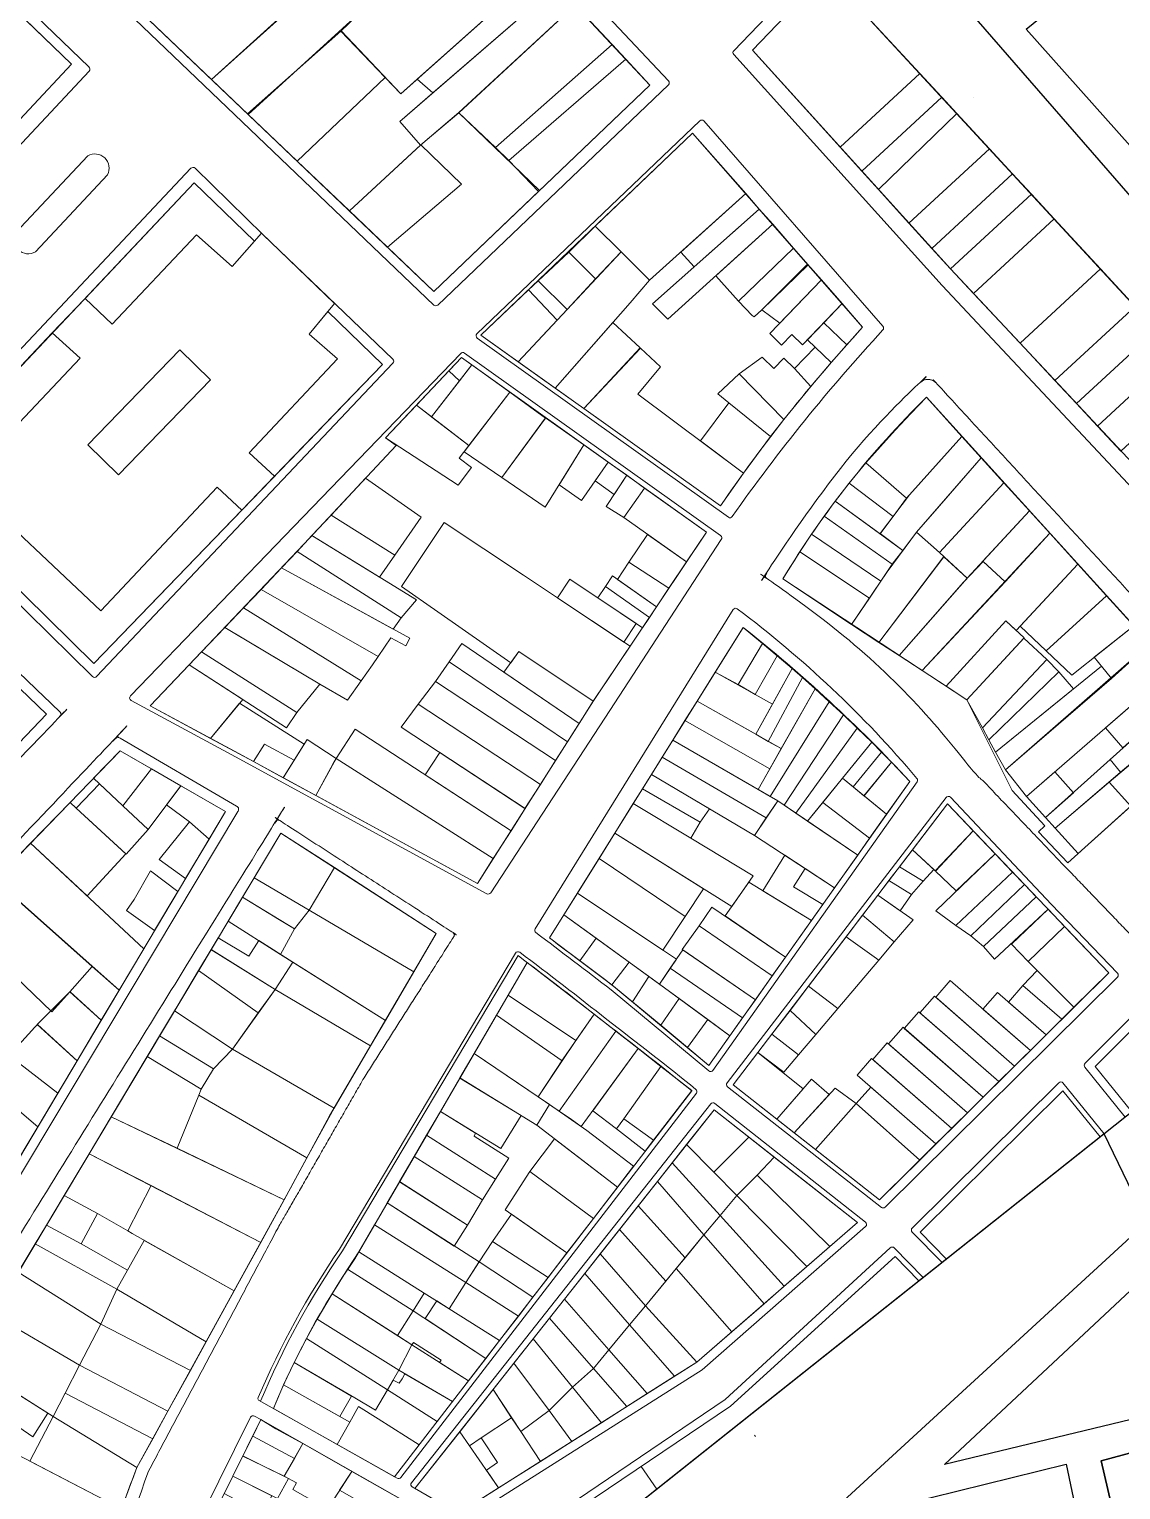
# Model space of a CAD drawing. Header units: millimetres. Extents: x 5737 to 6490, y 1723 to 2476.
# Drawn here: x 6142.2 to 6333.2, y 1865.7 to 2121.2 of the extents above; entities that cross this region are included whole.
import ezdxf

# ---------------------------------------------------------------- set-up
doc = ezdxf.new("R2010")
doc.units = ezdxf.units.MM
for name, color, linetype, lineweight in [('EDIFICAÇÕES', 250, 'Continuous', 15), ('POLIGONAL', 250, 'Continuous', 25), ('QUADRAS', 251, 'Continuous', 0)]:
    doc.layers.add(name, color=color, linetype=linetype, lineweight=lineweight)

msp = doc.modelspace()

# ---------------------------------------------------------------- linework, layer by layer
msp.add_lwpolyline([(6316.62, 2121.2), (6378.63, 2171.45, -0.438724), (6386.08, 2170.35), (6391.55, 2125.19), (6397.11, 2073.16), (6401.17, 2035.04, -0.820833), (6395.13, 2033.16), (6316.62, 2121.2)], format="xyb")
for points in [[(6294.63, 2138.35), (6284.48, 2128.15), (6339.46, 2068.62), (6339.46, 2068.62), (6343.1, 2064.68), (6391.38, 2012.4), (6397.92, 2019.64)], [(6337.78, 1912.5), (6330.3, 1927.96), (6199.76, 1824.29), (6216.48, 1801.12)]]:
    msp.add_lwpolyline(points, close=True)
for points in [[(6352.92, 1882.28), (6302.36, 1870.09), (6340.35, 1905.59), (6352.92, 1882.28)], [(6345.38, 1803.57), (6329.8, 1870.72), (6356.57, 1877.99), (6370.24, 1845.55), (6373.63, 1828.07)], [(6259.59, 1828.22), (6295.31, 1863.19), (6323.62, 1870.16), (6338.7, 1798.45), (6282.82, 1790.51), (6259.59, 1828.22)]]:
    msp.add_lwpolyline(points)
msp.add_lwpolyline([(6370.24, 1845.55), (6356.57, 1877.99), (6329.8, 1870.72), (6345.38, 1803.57, 0.024869), (6373.63, 1828.07)], format="xyb", close=True)
at = {"layer": 'EDIFICAÇÕES'}
msp.add_line((6290.99, 1916.41), (6331.09, 1956.1), dxfattribs=at)
for points in [[(6231.76, 2131.79), (6220.59, 2143.73), (6196.78, 2120.9), (6207.21, 2109.87), (6231.76, 2131.79)], [(6160.63, 2125.24), (6174.12, 2112.39), (6191.88, 2128.57), (6186.17, 2134.85), (6179.69, 2129.18), (6177.41, 2131.78), (6180.58, 2134.56), (6175.15, 2139.99), (6173.8, 2138.7), (6160.63, 2125.24)], [(6234.53, 2128.82), (6231.76, 2131.79), (6210.09, 2112.44), (6212.85, 2110.08), (6234.53, 2128.82)], [(6174.12, 2112.39), (6180.54, 2106.28), (6200.38, 2124.35), (6197.06, 2127.88), (6197.06, 2127.88), (6194.5, 2130.73), (6174.12, 2112.39)], [(6237.76, 2125.37), (6234.53, 2128.82), (6207.04, 2105.06), (6210.67, 2100.91), (6217.4, 2106.59), (6237.76, 2125.37)], [(6140.17, 2124.14), (6149.59, 2115.05), (6119.93, 2083.35), (6111.19, 2091.73), (6140.03, 2123.99)], [(6180.4, 2106.41), (6189.09, 2098.13), (6204.51, 2112.74), (6196.73, 2120.85), (6180.4, 2106.41)], [(6246.6, 2115.92), (6244.19, 2118.5), (6223.79, 2100.48), (6226.11, 2098.23), (6246.6, 2115.92)], [(6246.6, 2115.92), (6250.81, 2111.42), (6231.31, 2092.8), (6226.11, 2098.23), (6246.6, 2115.92)], [(6189.09, 2098.13), (6198.24, 2089.41), (6210.67, 2100.91), (6207.04, 2105.06), (6212.85, 2110.08), (6210.09, 2112.45), (6207.21, 2109.87), (6204.52, 2112.72), (6189.09, 2098.13)], [(6307.4, 2109.23), (6307.4, 2109.23)], [(6204.91, 2083.05), (6213.03, 2075.33), (6231.47, 2092.95), (6217.4, 2106.58), (6217.4, 2106.58), (6210.72, 2100.95), (6217.83, 2094.06), (6204.91, 2083.05)], [(6245.77, 2082.26), (6241.24, 2086.76), (6258.27, 2103.03), (6267.58, 2092.42), (6250.77, 2077.3), (6245.77, 2082.26)], [(6198.24, 2089.41), (6204.91, 2083.05), (6217.83, 2094.06), (6210.72, 2100.95), (6198.24, 2089.41)], [(6267.58, 2092.42), (6269.95, 2089.72), (6258.58, 2079.62), (6256.21, 2082.2), (6267.58, 2092.42)], [(6303.4, 2079.24), (6307.44, 2074.93), (6321.57, 2087.99), (6317.57, 2092.33), (6303.4, 2079.24)], [(6251.28, 2073.15), (6253.94, 2070.44), (6272.35, 2087.06), (6269.95, 2089.72), (6251.28, 2073.15)], [(6307.44, 2074.93), (6315.57, 2066.25), (6329.64, 2079.25), (6321.57, 2087.99), (6307.44, 2074.93)], [(6177.75, 2079.7), (6182.84, 2085.49), (6195.64, 2073.23), (6191.21, 2067.85), (6196.15, 2063.5), (6180.71, 2047.07), (6185.11, 2042.97), (6179.39, 2037.05), (6175.09, 2041.09), (6154.76, 2019.46), (6130.73, 2042.05), (6151.11, 2063.62), (6146.25, 2068.05), (6151.98, 2074.1), (6156.75, 2069.59), (6171.5, 2085.2), (6177.75, 2079.7)], [(6236.61, 2082.17), (6241.24, 2086.76), (6245.77, 2082.26), (6241.32, 2077.51), (6236.61, 2082.17)], [(6266.3, 2073.64), (6262.34, 2078.03), (6272.35, 2087.06), (6275.95, 2082.87), (6266.3, 2073.64)], [(6268.71, 2071.11), (6266.3, 2073.64), (6275.95, 2082.87), (6278.48, 2079.99), (6270.4, 2072.12), (6269.06, 2070.88), (6268.71, 2071.11)], [(6234.26, 2058.39), (6227.77, 2063.02), (6245.77, 2082.26), (6250.77, 2077.3), (6247.38, 2073.33), (6234.26, 2058.39)], [(6231.24, 2077.17), (6236.61, 2082.17), (6241.32, 2077.51), (6236.31, 2072.16), (6231.24, 2077.17)], [(6273.55, 2069.76), (6270.4, 2072.12), (6278.38, 2080.1), (6280.81, 2077.32), (6273.55, 2069.76)], [(6277.5, 2065.96), (6275.62, 2067.77), (6273.86, 2065.94), (6271.79, 2067.93), (6280.81, 2077.32), (6284.45, 2073.18), (6277.5, 2065.96)], [(6315.57, 2066.25), (6321.69, 2059.72), (6335.72, 2072.67), (6329.64, 2079.25), (6315.57, 2066.25)], [(6234.56, 2070.28), (6229.58, 2075.62), (6221.25, 2067.67), (6227.77, 2063.02), (6234.56, 2070.28)], [(6234.56, 2070.28), (6229.58, 2075.62), (6231.24, 2077.17), (6236.31, 2072.16), (6234.56, 2070.28)], [(6284.45, 2073.18), (6288.04, 2069.04), (6285.27, 2065.99), (6281.24, 2069.85), (6284.45, 2073.18)], [(6321.69, 2059.72), (6325.46, 2055.69), (6339.46, 2068.62), (6335.72, 2072.67), (6321.69, 2059.72)], [(6335.72, 2072.67), (6321.69, 2059.72)], [(6239.23, 2054.85), (6249.11, 2065.44), (6244.34, 2069.87), (6234.26, 2058.39), (6239.23, 2054.85)], [(6278.37, 2066.86), (6281.24, 2069.85), (6285.27, 2065.99), (6282.52, 2062.87), (6278.37, 2066.86)], [(6325.46, 2055.69), (6329.13, 2051.77), (6343.1, 2064.68), (6339.46, 2068.62), (6325.46, 2055.69)], [(6239.23, 2054.85), (6263.14, 2037.79), (6267.18, 2043.53), (6248.72, 2057.37), (6252.66, 2062.12), (6249.15, 2065.4), (6239.23, 2054.85)], [(6278.95, 2058.67), (6282.52, 2062.87), (6279.73, 2065.56), (6276.14, 2061.83), (6278.95, 2058.67)], [(6329.13, 2051.77), (6333.24, 2047.39), (6347.18, 2060.26), (6343.1, 2064.68), (6329.13, 2051.77)], [(6212.65, 2053.34), (6219.15, 2048.36), (6226.33, 2057.7), (6219.64, 2062.47), (6212.62, 2053.37)], [(6217.85, 2063.75), (6219.64, 2062.47), (6217.48, 2059.67), (6215.64, 2061.42), (6217.85, 2063.75)], [(6209.95, 2055.42), (6212.62, 2053.37), (6217.48, 2059.67), (6215.64, 2061.42), (6209.95, 2055.42)], [(6271.93, 2049.91), (6264.64, 2055.8), (6262.69, 2057.39), (6266.43, 2060.9), (6274.26, 2052.89), (6271.93, 2049.91)], [(6226.33, 2057.7), (6218.3, 2047.25), (6224.89, 2042.77), (6232.57, 2053.13), (6226.33, 2057.7)], [(6305.38, 2049.96), (6299.22, 2056.83), (6296.44, 2053.98), (6293.74, 2051.07), (6288.61, 2045.36), (6295.73, 2039.14), (6305.38, 2049.96)], [(6217.28, 2041.44), (6219.62, 2044.49), (6217.45, 2046.15), (6219.14, 2048.34), (6209.95, 2055.42), (6204.54, 2049.72), (6217.28, 2041.44)], [(6259.65, 2049.18), (6267.18, 2043.53), (6271.93, 2049.91), (6264.64, 2055.8), (6259.65, 2049.18)], [(6224.89, 2042.77), (6232.5, 2037.6), (6239.27, 2048.48), (6232.56, 2053.19), (6224.89, 2042.77), (6224.89, 2042.77)], [(6308.79, 2046.21), (6305.38, 2049.96), (6296.25, 2039.72), (6291.11, 2032.94), (6295.07, 2030), (6297.44, 2033.18), (6300.7, 2036.93), (6308.79, 2046.21)], [(6234.92, 2041.49), (6238.84, 2038.75), (6243.53, 2045.44), (6239.27, 2048.48), (6234.92, 2041.49)], [(6241.23, 2042.16), (6244.57, 2039.81), (6246.75, 2043.15), (6243.53, 2045.44), (6241.23, 2042.16)], [(6288.61, 2045.36), (6285.7, 2041.79), (6293.38, 2035.93), (6295.73, 2039.14), (6288.61, 2045.36)], [(6312.77, 2041.83), (6308.79, 2046.21), (6297.44, 2033.18), (6301.47, 2029.67), (6312.77, 2041.83)], [(6210.79, 2035.82), (6201.07, 2042.65), (6195.02, 2036.18), (6206.17, 2029.19), (6210.79, 2035.82)], [(6246.75, 2043.15), (6243.19, 2037.71), (6246.24, 2035.74), (6249.88, 2040.92), (6246.75, 2043.15)], [(6285.7, 2041.79), (6283.24, 2038.61), (6291.1, 2032.92), (6293.38, 2035.93), (6285.7, 2041.79)], [(6317.23, 2036.92), (6312.77, 2041.83), (6301.47, 2029.67), (6306.33, 2025.16), (6317.23, 2036.92)], [(6246.24, 2035.74), (6257.23, 2028.03), (6260.69, 2033.21), (6249.88, 2040.92), (6246.24, 2035.74)], [(6281.33, 2036.01), (6283.24, 2038.61), (6295.07, 2030), (6293.19, 2027.6), (6281.33, 2036.01)], [(6320.77, 2033.02), (6317.23, 2036.92), (6309.07, 2028.12), (6312.95, 2024.52), (6320.77, 2033.02)], [(6203.49, 2025.32), (6191.69, 2032.61), (6195.02, 2036.18), (6206.17, 2029.19), (6203.49, 2025.32)], [(6226.46, 2010.35), (6213.68, 2019.26), (6213.68, 2019.26), (6207.37, 2023.68), (6214.83, 2034.88), (6228.67, 2025.67), (6240.57, 2017.75), (6240.57, 2017.75), (6247.34, 2013.24), (6240.91, 2003.62), (6227.89, 2012.33), (6226.46, 2010.35)], [(6279.11, 2032.85), (6281.33, 2036.01), (6293.19, 2027.6), (6291.2, 2024.64), (6279.11, 2032.85)], [(6189.07, 2029.83), (6207.29, 2018.23), (6209.96, 2021.38), (6191.69, 2032.61), (6189.07, 2029.83)], [(6247.13, 2027.93), (6254.12, 2023.38), (6257.23, 2028.03), (6250.39, 2032.82), (6247.13, 2027.93)], [(6277.05, 2029.76), (6279.11, 2032.85), (6291.2, 2024.64), (6289.21, 2021.68), (6277.05, 2029.76)], [(6297.44, 2033.18), (6292.31, 2026.28), (6286.08, 2017.04), (6290.86, 2013.92), (6302.27, 2028.93), (6301.49, 2029.65), (6301.49, 2029.65), (6297.44, 2033.18)], [(6298.45, 2008.98), (6302.65, 2006.25), (6313.09, 2017.71), (6314.9, 2015.99), (6325.69, 2027.61), (6320.77, 2033.02), (6298.45, 2008.98)], [(6186.37, 2026.99), (6205.89, 2016.24), (6207.29, 2018.23), (6189.07, 2029.83), (6186.37, 2026.99)], [(6277.05, 2029.76), (6274.08, 2025.01), (6286.08, 2017.04), (6289.21, 2021.68), (6277.05, 2029.76)], [(6290.86, 2013.92), (6294.41, 2011.61), (6306.33, 2025.16), (6302.26, 2028.91), (6290.86, 2013.92)], [(6186.37, 2026.99), (6208.81, 2014.67), (6208.09, 2013.32), (6205.49, 2014.72), (6203.28, 2011.48), (6182.77, 2023.2), (6186.37, 2026.99)], [(6245.17, 2024.91), (6251.95, 2020.14), (6254.12, 2023.38), (6247.12, 2027.94), (6245.17, 2024.91)], [(6298.45, 2008.98), (6294.41, 2011.61), (6305.69, 2024.43), (6309.12, 2028.08), (6312.95, 2024.52), (6298.45, 2008.98)], [(6330.7, 2022.08), (6325.69, 2027.61), (6315.6, 2016.75), (6320.12, 2012.47), (6330.7, 2022.08)], [(6234.62, 2021.71), (6246.25, 2013.96), (6248.42, 2017.2), (6236.83, 2025), (6234.62, 2021.71)], [(6241.72, 2021.71), (6249.5, 2016.47), (6250.73, 2018.3), (6243.05, 2023.7), (6241.72, 2021.71)], [(6243.05, 2023.7), (6250.73, 2018.3), (6251.95, 2020.14), (6244.28, 2025.54), (6243.05, 2023.7)], [(6182.77, 2023.2), (6203.28, 2011.48), (6202.27, 2010.02), (6200.27, 2007.18), (6179.71, 2019.98), (6182.77, 2023.2)], [(6335.47, 2016.84), (6330.7, 2022.08), (6320.12, 2012.47), (6324.61, 2008.17), (6335.47, 2016.84)], [(6177.9, 2015.65), (6193.05, 2006.59), (6197.89, 2003.81), (6200.27, 2007.18), (6179.71, 2019.98), (6176.42, 2016.52), (6177.9, 2015.65)], [(6172.35, 2012.24), (6189.03, 2001.68), (6193.05, 2006.59), (6176.42, 2016.52), (6172.35, 2012.24)], [(6262.25, 2008.73), (6266.23, 2006.53), (6270.52, 2013.72), (6267.13, 2016.55), (6262.25, 2008.73)], [(6306.25, 2003.9), (6302.65, 2006.25), (6313.09, 2017.71), (6316.28, 2014.69), (6306.25, 2003.9)], [(6328.57, 2011.33), (6331.58, 2007.59), (6338.32, 2013.7), (6335.47, 2016.84), (6328.57, 2011.33)], [(6215.68, 2010.51), (6217.9, 2013.7), (6238.45, 1999.75), (6236.38, 1996.5), (6215.68, 2010.51)], [(6266.23, 2006.53), (6269.24, 2004.83), (6273.11, 2011.54), (6270.52, 2013.72), (6266.23, 2006.53)], [(6308.98, 1998.95), (6306.25, 2003.9), (6316.24, 2014.65), (6320.29, 2010.9), (6308.98, 1998.95)], [(6316.72, 1986.97), (6313.02, 1991.61), (6338.32, 2013.7), (6342.35, 2009.26), (6316.72, 1986.97)], [(6170.21, 2009.98), (6187.21, 1998.98), (6189.03, 2001.68), (6172.35, 2012.24), (6170.21, 2009.98)], [(6225.28, 2008.69), (6227.89, 2012.33), (6240.91, 2003.62), (6238.45, 1999.75), (6225.28, 2008.69)], [(6269.24, 2004.83), (6272.26, 2003.14), (6275.69, 2009.37), (6273.11, 2011.54), (6269.24, 2004.83)], [(6322.35, 2008.79), (6320.29, 2010.9), (6308.98, 1998.95), (6310.13, 1996.85), (6322.35, 2008.79)], [(6173.95, 1997.12), (6179.57, 2003.92), (6170.21, 2009.98), (6163.4, 2002.83), (6173.95, 1997.12)], [(6213.28, 2007.07), (6215.68, 2010.51), (6236.38, 1996.5), (6234.32, 1993.25), (6213.28, 2007.07)], [(6262.25, 2008.73), (6272.26, 2003.14), (6269.33, 1997.84), (6259.07, 2003.63), (6262.25, 2008.73)], [(6275.69, 2009.37), (6277.5, 2007.79), (6271.52, 1996.61), (6269.33, 1997.84), (6275.69, 2009.37)], [(6310.13, 1996.85), (6311.31, 1994.72), (6324.94, 2005.78), (6322.35, 2008.79), (6310.13, 1996.85)], [(6311.31, 1994.72), (6313.02, 1991.61), (6331.58, 2007.59), (6329.84, 2009.75), (6311.31, 1994.72)], [(6345.34, 2005.98), (6342.35, 2009.26), (6330.52, 1998.97), (6333.54, 1995.49), (6345.34, 2005.98), (6345.34, 2005.98)], [(6210.29, 2003.09), (6213.28, 2007.07), (6234.32, 1993.25), (6231.65, 1989.06), (6210.29, 2003.09)], [(6279.74, 2005.8), (6269.78, 1988.19), (6271.86, 1986.99), (6282.2, 2003.53), (6279.74, 2005.8)], [(6277.5, 2007.79), (6279.74, 2005.8), (6273.81, 1995.33), (6271.53, 1996.61), (6277.5, 2007.79)], [(6331.37, 1993.42), (6333.17, 1991.22), (6347.71, 2003.36), (6345.34, 2005.98), (6331.37, 1993.42)], [(6173.95, 1997.12), (6181.44, 1993.07), (6183.39, 1996.1), (6188.59, 1993.31), (6190.32, 1996.09), (6179.03, 2003.26), (6173.95, 1997.12)], [(6259.07, 2003.63), (6256.95, 2000.23), (6271.81, 1991.78), (6273.81, 1995.33), (6259.07, 2003.63)], [(6282.2, 2003.53), (6284.67, 2001.26), (6274.3, 1985.47), (6273.2, 1986.21), (6271.86, 1986.99), (6282.2, 2003.53)], [(6331.15, 1989.48), (6334.94, 1985.27), (6350.96, 1999.69), (6347.81, 2003.45), (6331.15, 1989.48)], [(6207.3, 1999.11), (6210.29, 2003.09), (6231.65, 1989.06), (6228.95, 1984.89), (6207.3, 1999.11)], [(6284.67, 2001.26), (6287.06, 1998.94), (6276.35, 1984.07), (6274.3, 1985.47), (6284.67, 2001.26)], [(6223.41, 1976.1), (6226.51, 1980.97), (6199.22, 1998.76), (6195.89, 1993.61), (6223.41, 1976.1)], [(6256.95, 2000.23), (6254.83, 1996.83), (6269.78, 1988.19), (6271.81, 1991.78), (6256.95, 2000.23)], [(6287.06, 1998.94), (6289.64, 1996.44), (6278.4, 1982.67), (6276.35, 1984.07), (6287.06, 1998.94)], [(6181.44, 1993.07), (6183.39, 1996.1), (6188.59, 1993.31), (6186.67, 1990.22), (6181.44, 1993.07)], [(6254.83, 1996.83), (6252.95, 1993.82), (6271.18, 1983.21), (6273.2, 1986.21), (6254.83, 1996.83)], [(6289.64, 1996.44), (6291.35, 1994.71), (6286.36, 1988.63), (6284.5, 1990.15), (6289.64, 1996.44)], [(6211.49, 1990.76), (6226.51, 1980.97), (6228.98, 1984.87), (6214.05, 1994.67), (6211.49, 1990.76)], [(6252.95, 1993.82), (6251.08, 1990.82), (6269.13, 1980.16), (6271.18, 1983.21), (6252.95, 1993.82)], [(6291.35, 1994.71), (6293.07, 1992.97), (6288.26, 1987.08), (6286.37, 1988.63), (6291.35, 1994.71)], [(6293.07, 1992.97), (6296.29, 1989.59), (6292.24, 1983.87), (6288.29, 1987.09), (6293.07, 1992.97)], [(6321.73, 1981.4), (6320.06, 1983.26), (6331.37, 1993.42), (6333.17, 1991.22), (6321.73, 1981.4)], [(6251.08, 1990.82), (6249.5, 1988.28), (6259.63, 1982.45), (6261.27, 1984.81), (6251.08, 1990.82)], [(6320.06, 1983.26), (6316.72, 1986.97), (6321.64, 1991.25), (6324.91, 1987.61), (6320.06, 1983.26)], [(6249.5, 1988.28), (6247.91, 1985.73), (6257.96, 1979.68), (6259.63, 1982.45), (6249.5, 1988.28)], [(6284.5, 1990.15), (6292.24, 1983.87), (6289.25, 1979.65), (6281.05, 1985.91), (6284.49, 1990.15)], [(6331.15, 1989.48), (6321.73, 1981.4), (6325.72, 1976.97), (6334.94, 1985.27), (6331.15, 1989.48)], [(6247.91, 1985.73), (6244.66, 1980.52), (6265.14, 1967.73), (6268.91, 1973.06), (6257.96, 1979.68), (6247.91, 1985.73)], [(6287.17, 1976.7), (6283.14, 1971.01), (6269.13, 1980.16), (6273.2, 1986.21), (6287.17, 1976.7)], [(6281.05, 1985.91), (6278.4, 1982.67), (6287.17, 1976.7), (6289.25, 1979.65), (6281.05, 1985.91)], [(6307.38, 1980.98), (6302.89, 1985.69), (6296.77, 1977.65), (6300.74, 1973.94), (6307.38, 1980.98)], [(6244.66, 1980.52), (6241.91, 1976.11), (6256.99, 1965.97), (6260.2, 1970.82), (6244.66, 1980.52)], [(6311.25, 1976.92), (6307.38, 1980.98), (6300.77, 1973.91), (6304.42, 1970.46), (6311.25, 1976.92)], [(6296.77, 1977.65), (6294.47, 1974.64), (6298.61, 1972.15), (6300.49, 1974.17), (6296.77, 1977.65)], [(6241.91, 1976.11), (6238.12, 1970.03), (6253.09, 1960.1), (6256.99, 1965.97), (6241.91, 1976.11)], [(6274.4, 1976.72), (6270.58, 1970.48), (6279.08, 1965.27), (6281.06, 1968.07), (6275.94, 1971.17), (6277.98, 1974.38), (6274.4, 1976.72)], [(6314.28, 1973.74), (6311.25, 1976.92), (6300.84, 1966.98), (6304.37, 1964.41), (6314.28, 1973.74)], [(6277.98, 1974.38), (6275.94, 1971.17), (6281.06, 1968.07), (6283.14, 1971.01), (6277.98, 1974.38)], [(6294.47, 1974.64), (6292.64, 1972.24), (6296.6, 1969.82), (6298.61, 1972.15), (6294.47, 1974.64)], [(6316.35, 1971.57), (6306.96, 1962.56), (6304.37, 1964.41), (6314.28, 1973.74), (6316.35, 1971.57), (6306.96, 1962.56)], [(6238.12, 1970.03), (6255.47, 1958.52), (6252.49, 1954.16), (6235.77, 1966.26), (6238.12, 1970.03)], [(6279.08, 1965.27), (6268.13, 1971.97), (6263.96, 1966.06), (6274.52, 1958.83), (6279.08, 1965.27)], [(6292.64, 1972.24), (6290.7, 1969.7), (6294.62, 1966.97), (6296.6, 1969.82), (6292.64, 1972.24)], [(6318.41, 1969.41), (6309.2, 1960.73), (6306.96, 1962.56), (6316.35, 1971.57), (6318.41, 1969.41), (6309.2, 1960.73)], [(6274.52, 1958.83), (6261.67, 1967.63), (6259.44, 1964.32), (6272.21, 1955.58), (6274.52, 1958.83)], [(6288.04, 1966.21), (6290.7, 1969.7), (6296.87, 1965.39), (6293.58, 1961.51), (6288.04, 1966.21)], [(6320.47, 1967.25), (6311.13, 1958.48), (6309.2, 1960.73), (6318.41, 1969.41), (6320.47, 1967.25), (6311.13, 1958.48)], [(6233.24, 1962.21), (6238.57, 1958.23), (6241.42, 1962.16), (6235.77, 1966.26), (6233.24, 1962.21)], [(6285.15, 1962.42), (6288.04, 1966.21), (6293.58, 1961.51), (6290.87, 1958.32), (6285.15, 1962.42)], [(6323.38, 1964.2), (6320.47, 1967.25), (6314.08, 1961.14), (6317.02, 1958.08), (6323.38, 1964.2)], [(6259.44, 1964.32), (6272.22, 1955.58), (6269.27, 1951.41), (6256.46, 1960.17), (6259.44, 1964.32)], [(6278.56, 1953.78), (6283.68, 1949.85), (6290.87, 1958.32), (6285.15, 1962.42), (6278.56, 1953.78)], [(6238.57, 1958.23), (6244.18, 1954), (6247.2, 1957.98), (6241.42, 1962.16), (6238.57, 1958.23)], [(6256.56, 1960.11), (6254.38, 1956.93), (6267.04, 1948.27), (6269.27, 1951.41), (6256.56, 1960.11)], [(6247.74, 1951.06), (6250.65, 1955.49), (6247.2, 1957.98), (6244.18, 1954), (6247.74, 1951.06)], [(6252.7, 1946.94), (6255.94, 1951.62), (6250.65, 1955.49), (6247.74, 1951.06), (6252.7, 1946.94)], [(6267.04, 1948.27), (6254.38, 1956.93), (6252.49, 1954.16), (6264.81, 1945.12), (6267.04, 1948.27)], [(6314.63, 1939.81), (6300.82, 1951.85), (6303.36, 1954.76), (6317.38, 1942.54), (6314.63, 1939.81)], [(6322.89, 1947.99), (6316.09, 1953.92), (6318.56, 1956.54), (6324.99, 1950.08), (6322.89, 1947.99)], [(6275.33, 1949.54), (6278.56, 1953.78), (6283.68, 1949.85), (6279.84, 1945.33), (6275.33, 1949.54)], [(6317.38, 1942.54), (6309.09, 1949.77), (6311.63, 1952.69), (6320.14, 1945.26), (6317.38, 1942.54)], [(6320.14, 1945.26), (6313.56, 1951), (6316.09, 1953.92), (6322.89, 1947.99), (6320.14, 1945.26)], [(6257.37, 1943.05), (6260.96, 1947.94), (6255.94, 1951.62), (6252.7, 1946.94), (6257.37, 1943.05)], [(6272.16, 1945.38), (6275.33, 1949.54), (6279.84, 1945.33), (6276.84, 1941.79), (6272.16, 1945.38)], [(6311.88, 1937.09), (6298.07, 1949.12), (6300.61, 1952.04), (6314.63, 1939.81), (6311.88, 1937.09)], [(6261.13, 1939.92), (6264.81, 1945.12), (6260.95, 1947.95), (6257.37, 1943.05), (6261.13, 1939.92)], [(6309.12, 1934.36), (6295.32, 1946.4), (6297.86, 1949.31), (6311.88, 1937.09), (6309.12, 1934.36)], [(6269.72, 1942.18), (6272.16, 1945.38), (6276.84, 1941.79), (6274.24, 1938.72), (6269.72, 1942.18)], [(6306.37, 1931.64), (6292.57, 1943.68), (6295.11, 1946.59), (6309.12, 1934.36), (6306.37, 1931.64)], [(6265.39, 1936.5), (6269.72, 1942.18), (6277.61, 1935.8), (6273.03, 1930.5), (6265.39, 1936.5)], [(6303.62, 1928.91), (6289.81, 1940.94), (6292.35, 1943.86), (6306.37, 1931.64), (6303.62, 1928.91)], [(6300.87, 1926.19), (6287.06, 1938.22), (6289.6, 1941.14), (6303.62, 1928.91), (6300.87, 1926.19)], [(6273.03, 1930.5), (6276.07, 1928.12), (6282.2, 1934.81), (6279.09, 1937.5), (6273.03, 1930.5)], [(6276.07, 1928.12), (6279.8, 1925.2), (6286.88, 1933.24), (6283.24, 1935.95), (6276.07, 1928.12)], [(6298.02, 1923.37), (6300.87, 1926.19), (6289.47, 1936.12), (6286.88, 1933.24), (6298.02, 1923.37)], [(6279.8, 1925.2), (6290.99, 1916.41), (6298.02, 1923.37), (6286.88, 1933.24), (6279.8, 1925.2)], [(6220.94, 1905.54), (6204.85, 1915.86), (6202.62, 1912.03), (6218.61, 1901.93), (6220.91, 1905.5)], [(6269.31, 1875.02), (6269.13, 1875.24)], [(6249.29, 1869.77), (6252, 1865.78)]]:
    msp.add_lwpolyline(points, dxfattribs=at)
for points in [[(6284.48, 2128.15), (6294.63, 2138.35), (6291.59, 2141.3), (6268.77, 2117.54), (6284.12, 2100.57), (6298.06, 2113.45)], [(6244.19, 2118.5), (6237.76, 2125.37), (6217.4, 2106.58), (6223.79, 2100.48)], [(6301.91, 2109.28), (6298.06, 2113.45), (6284.12, 2100.57), (6287.92, 2096.37)], [(6304.52, 2106.45), (6301.91, 2109.28), (6287.92, 2096.37), (6290.81, 2093.17)], [(6310.22, 2100.28), (6304.52, 2106.45), (6290.81, 2093.17), (6296.14, 2087.27)], [(6314.27, 2095.89), (6310.22, 2100.28), (6296.14, 2087.27), (6300.14, 2082.85)], [(6317.57, 2092.33), (6314.27, 2095.89), (6300.15, 2082.85), (6303.4, 2079.24), (6303.4, 2079.24)], [(6171.5, 2085.2), (6177.75, 2079.7), (6181.65, 2084.13), (6171.09, 2094.32), (6151.98, 2074.1), (6156.75, 2069.59)], [(6204.01, 2062.56), (6194.45, 2071.79), (6191.21, 2067.85), (6196.15, 2063.5), (6180.71, 2047.07), (6185.11, 2042.97)], [(6151.11, 2063.62), (6146.25, 2068.05), (6121.42, 2041.77), (6153.54, 2010.25), (6179.39, 2037.05), (6175.09, 2041.09), (6154.76, 2019.46), (6130.73, 2042.05)], [(6157.82, 2043.24), (6173.95, 2059.83), (6168.57, 2065.09), (6152.44, 2048.5)], [(6266.43, 2060.9), (6274.26, 2052.89), (6278.95, 2058.67), (6276.14, 2061.83), (6274.26, 2063.64), (6272.5, 2061.81), (6270.43, 2063.8)], [(6186.67, 1990.22), (6190.87, 1996.96), (6195.89, 1993.61), (6195.41, 1992.73), (6192.35, 1987.12)], [(6223.41, 1976.1), (6220.62, 1971.72), (6192.35, 1987.12), (6195.89, 1993.61)], [(6317.02, 1958.08), (6323.38, 1964.2), (6331.09, 1956.1), (6324.99, 1950.08)], [(6229.32, 1957.94), (6226, 1952.22), (6237.88, 1944.28), (6241.07, 1948.87)], [(6237.88, 1944.28), (6226, 1952.22), (6223.96, 1948.72), (6235.46, 1940.7)], [(6223.96, 1948.72), (6220.07, 1942.03), (6231.24, 1934.45), (6235.46, 1940.7)], [(6244.87, 1945.92), (6241.07, 1948.87), (6235.64, 1941.06), (6231.24, 1934.45), (6234.94, 1931.93)], [(6248.77, 1942.9), (6244.87, 1945.92), (6234.94, 1931.93), (6236.89, 1930.61), (6238.81, 1929.23)], [(6227.84, 1936.76), (6220.07, 1942.03), (6217.57, 1937.73), (6231.02, 1929.47), (6233.25, 1933.09), (6233.25, 1933.09)], [(6252.74, 1939.72), (6248.77, 1942.9), (6240.82, 1931.99), (6244.94, 1928.85), (6246.24, 1930.56)], [(6258.17, 1935.54), (6252.73, 1939.71), (6246.23, 1930.55), (6251.47, 1926.84)], [(6228.26, 1931.16), (6217.55, 1937.71), (6214.15, 1931.85), (6224.74, 1925.38)], [(6214.15, 1931.85), (6211.74, 1927.71), (6223.78, 1920.02), (6226.11, 1923.71), (6220.09, 1927.56), (6220.32, 1928.08)], [(6239.77, 1928.56), (6233.25, 1933.09), (6231.02, 1929.47), (6245.13, 1918.6), (6247.97, 1922.28), (6243.24, 1925.92)], [(6262.06, 1932.17), (6257.24, 1926.08), (6262, 1921.25), (6268.14, 1927.38)], [(6251.47, 1926.84), (6246.24, 1930.56), (6244.94, 1928.85), (6250.01, 1924.94)], [(6211.74, 1927.71), (6209.58, 1924), (6221.5, 1916.4), (6223.78, 1920.02)], [(6234.11, 1927.08), (6229.82, 1921.34), (6240.94, 1913.15), (6245.13, 1918.6)], [(6272.57, 1923.89), (6268.14, 1927.38), (6262, 1921.25), (6266.01, 1917.19), (6269.56, 1920.7)], [(6209.58, 1924), (6206.98, 1919.59), (6218.92, 1911.97), (6221.5, 1916.4)], [(6262, 1921.25), (6257.24, 1926.08), (6254.71, 1922.87), (6263.08, 1913.65), (6266.01, 1917.19)], [(6254.71, 1922.87), (6252.12, 1919.59), (6260.27, 1910.26), (6263.08, 1913.65)], [(6272.57, 1923.89), (6269.56, 1920.7), (6282.3, 1908.23), (6287.13, 1912.43)], [(6207.01, 1919.57), (6204.85, 1915.86), (6216.56, 1908.32), (6218.92, 1911.97)], [(6240.94, 1913.15), (6229.82, 1921.34), (6225.47, 1914.68), (6236.3, 1907.13)], [(6260.27, 1910.26), (6252.12, 1919.59), (6248.78, 1915.37), (6256.98, 1906.27)], [(6269.56, 1920.7), (6266.01, 1917.19), (6278.29, 1904.74), (6282.3, 1908.23)], [(6266.01, 1917.19), (6263.08, 1913.65), (6274.3, 1901.28), (6278.29, 1904.74)], [(6226.58, 1913.91), (6223.28, 1909.14), (6233, 1902.84), (6236.3, 1907.13)], [(6248.78, 1915.37), (6245.49, 1911.19), (6253.6, 1902.19), (6255.43, 1904.4), (6256.98, 1906.27)], [(6202.62, 1912.03), (6199.88, 1907.32), (6211.32, 1900.09), (6215.7, 1897.33), (6218.61, 1901.93)], [(6245.49, 1911.19), (6242.13, 1906.94), (6250.05, 1897.89), (6253.6, 1902.19)], [(6263.08, 1913.65), (6260.27, 1910.26), (6270.8, 1898.24), (6274.3, 1901.28)], [(6233, 1902.84), (6223.28, 1909.14), (6220.94, 1905.54), (6230.35, 1899.39)], [(6260.27, 1910.26), (6255.43, 1904.4), (6265.13, 1893.31), (6270.8, 1898.24)], [(6199.88, 1907.32), (6197.93, 1904.26), (6209.37, 1897), (6211.32, 1900.09)], [(6242.13, 1906.94), (6239.41, 1903.5), (6247.26, 1894.52), (6250.05, 1897.89)], [(6197.93, 1904.26), (6195.2, 1899.98), (6206.64, 1892.67), (6209.37, 1897)], [(6220.94, 1905.54), (6218.61, 1901.93), (6227.8, 1896.08), (6230.35, 1899.39)], [(6255.43, 1904.4), (6250.05, 1897.89), (6259, 1887.98), (6265.13, 1893.31)], [(6218.61, 1901.93), (6215.7, 1897.33), (6224.5, 1891.79), (6227.8, 1896.08)], [(6239.41, 1903.5), (6235.88, 1899.04), (6243.65, 1890.15), (6247.26, 1894.52)], [(6195.2, 1899.98), (6192.57, 1895.52), (6206.89, 1886.61), (6209.18, 1891.04)], [(6215.7, 1897.33), (6213.51, 1898.71), (6211.48, 1895.62), (6222.09, 1888.66), (6224.5, 1891.79)], [(6235.88, 1899.04), (6233.23, 1895.69), (6240.95, 1886.89), (6243.65, 1890.15)], [(6209.37, 1897), (6206.64, 1892.67), (6209.18, 1891.04), (6209.47, 1891.46), (6214.28, 1888.38), (6214.01, 1887.96), (6219.06, 1884.72), (6222.09, 1888.66), (6209.37, 1897)], [(6250.05, 1897.89), (6247.26, 1894.52), (6255.12, 1885.53), (6259, 1887.98)], [(6192.57, 1895.52), (6190.71, 1892.12), (6204.88, 1883.14), (6206.89, 1886.61)], [(6240.95, 1886.89), (6233.23, 1895.69), (6230.37, 1892.06), (6237.27, 1883.62)], [(6247.26, 1894.52), (6243.65, 1890.15), (6250.35, 1882.5), (6255.12, 1885.53)], [(6190.71, 1892.12), (6188.57, 1887.93), (6199.16, 1881.75), (6202.82, 1879.61), (6204.88, 1883.14)], [(6209.18, 1891.04), (6206.89, 1886.61), (6216.27, 1881.1), (6219.06, 1884.72)], [(6230.37, 1892.06), (6227.03, 1887.84), (6233.2, 1879.56), (6237.27, 1883.62)], [(6243.65, 1890.15), (6240.95, 1886.89), (6246.79, 1880.24), (6250.35, 1882.5), (6250.35, 1882.5)], [(6188.57, 1887.93), (6186.73, 1884.02), (6196.55, 1878.53), (6198.61, 1882.07)], [(6207.95, 1885.99), (6207.44, 1885.08), (6206.96, 1884.32), (6205.88, 1884.88), (6204.88, 1883.14), (6213.6, 1877.63), (6216.27, 1881.1), (6207.95, 1885.99)], [(6227.03, 1887.84), (6223.37, 1883.2), (6228.22, 1875.85), (6233.2, 1879.56)], [(6240.95, 1886.89), (6237.27, 1883.62), (6242.34, 1877.42), (6246.79, 1880.24)], [(6198.32, 1877.54), (6186.73, 1884.02), (6184.94, 1879.89), (6196.11, 1873.61)], [(6226.62, 1878.27), (6223.37, 1883.2), (6217.56, 1875.84), (6219.27, 1873.36), (6221.31, 1874.76), (6221.31, 1874.76)], [(6237.27, 1883.62), (6233.2, 1879.56), (6237.16, 1874.14), (6242.34, 1877.42)], [(6210.46, 1873.55), (6203.29, 1878.09), (6199.85, 1880.26), (6198.32, 1877.54), (6196.11, 1873.61), (6206.15, 1867.95)], [(6228.22, 1875.85), (6226.62, 1878.27), (6221.31, 1874.76), (6224.16, 1870.44), (6222.2, 1869.09), (6224.32, 1866.01), (6231.65, 1870.65)], [(6233.2, 1879.56), (6228.22, 1875.85), (6231.65, 1870.65), (6237.16, 1874.14)], [(6185.38, 1876.35), (6182.74, 1877.95), (6181.32, 1875.08), (6188.61, 1871.18), (6190.09, 1873.77)], [(6217.56, 1875.84), (6209.71, 1865.91), (6217.28, 1861.55), (6224.32, 1866.01)], [(6181.32, 1875.08), (6179.58, 1871.58), (6186.84, 1868.07), (6188.61, 1871.18)], [(6198.68, 1868.89), (6190.09, 1873.77), (6186.84, 1868.07), (6188.97, 1866.9), (6188.34, 1865.74), (6194.38, 1862.29)], [(6182.53, 1870.16), (6179.6, 1871.61), (6177.83, 1868.05), (6185.64, 1864.15), (6187.57, 1867.67)], [(6177.83, 1868.05), (6176.33, 1865.02), (6182.95, 1861.47), (6184.66, 1864.64)], [(6198.68, 1868.89), (6196.53, 1865.59), (6211.08, 1857.31), (6214.63, 1859.82)]]:
    msp.add_lwpolyline(points, close=True, dxfattribs=at)
at = {"layer": 'EDIFICAÇÕES', "extrusion": (0.000310853, 0.000333206, 1)}
for points, elevation in [([(6163.6, 1991.79), (6158.11, 1994.95), (6153.47, 1990.17), (6158.6, 1985.34)], 2.58), ([(6168.74, 1988.84), (6163.6, 1991.79), (6158.6, 1985.34), (6163.03, 1981.19)], 2.58), ([(6158.6, 1985.34), (6154.52, 1989.18), (6150.41, 1984.92), (6159.19, 1976.9), (6163.03, 1981.19)], 2.58), ([(6173.68, 1979.5), (6170.25, 1982.52), (6164.92, 1975.92), (6169.56, 1972.59)], 10.46), ([(6142.46, 1978.82), (6136.21, 1972.37), (6157.94, 1953.09), (6162.24, 1960.31)], 2.58), ([(6168.23, 1970.36), (6163.44, 1973.93), (6160.57, 1968.96), (6159.24, 1967.02), (6164.14, 1963.5)], 10.46), ([(6137.84, 1970.93), (6131.15, 1963.69), (6131.15, 1963.69), (6141.37, 1953.89), (6141.37, 1953.89), (6146.14, 1949.32), (6149.33, 1952.81), (6153.23, 1957.24)], 2.58), ([(6153.23, 1957.24), (6149.33, 1952.81), (6154.81, 1947.83), (6157.94, 1953.09)], 2.58), ([(6143.65, 1947.08), (6143.22, 1946.61), (6138.7, 1941.66), (6147.2, 1935.05), (6150.62, 1940.71)], 10.44), ([(6147.2, 1935.05), (6138.7, 1941.66), (6134.47, 1937.04), (6143.72, 1929.2)], 10.44), ([(6134.44, 1937.06), (6128.47, 1930.52), (6138.59, 1920.59), (6143.72, 1929.2)], 2.58)]:
    msp.add_lwpolyline(points, close=True, dxfattribs=dict(at, elevation=elevation))
at = {"layer": 'EDIFICAÇÕES'}
for points, elevation in [([(6166.25, 1985.51), (6168.74, 1988.84), (6176.56, 1984.35), (6173.68, 1979.51), (6170.25, 1982.53), (6166.25, 1985.51)], 7.88), ([(6150.41, 1984.93), (6149.37, 1985.93), (6142.46, 1978.82), (6152.35, 1969.56), (6159.12, 1976.96), (6150.41, 1984.93)], 0.01), ([(6174.04, 1960.17), (6171.86, 1956.52), (6182.3, 1949.14), (6185.24, 1953.19), (6174.04, 1960.17)], 3.29), ([(6188.34, 1957.97), (6185.24, 1953.19), (6201.92, 1943.33), (6204.53, 1947.79), (6188.34, 1957.97)], 3.29), ([(6177.8, 1942.78), (6195.55, 1932.43), (6201.92, 1943.33), (6185.24, 1953.19), (6177.8, 1942.78)], 3.29), ([(6167.65, 1949.48), (6165.03, 1945.11), (6174.48, 1939.32), (6177.8, 1942.78), (6167.65, 1949.48)], 3.29), ([(6146.38, 1878.53), (6142.3, 1870.67), (6158.33, 1862.36), (6161.06, 1869.56), (6146.38, 1878.53)], 3.29)]:
    msp.add_lwpolyline(points, dxfattribs=dict(at, elevation=elevation))
for points, elevation in [([(6195.6, 1974.52), (6186.24, 1980.56), (6181.56, 1972.74), (6191.2, 1967.06)], -0.08), ([(6191.2, 1967.06), (6181.56, 1972.74), (6179.53, 1969.34), (6188.63, 1963.8)], -0.08), ([(6195.6, 1974.52), (6191.2, 1967.06), (6209.51, 1956.31), (6213.42, 1963.01)], -0.08), ([(6179.53, 1969.34), (6177.03, 1965.16), (6186.2, 1959.33), (6188.63, 1963.8), (6186, 1965.4)], 3.29), ([(6191.2, 1967.06), (6188.63, 1963.8), (6188.63, 1963.8), (6186.2, 1959.33), (6204.53, 1947.79), (6209.51, 1956.31)], 3.29), ([(6182.4, 1961.75), (6180.66, 1959.01), (6175.28, 1962.24), (6174.04, 1960.17), (6173.99, 1960.19), (6185.24, 1953.19), (6188.34, 1957.97)], 3.29), ([(6182.3, 1949.14), (6171.86, 1956.52), (6168.08, 1950.21), (6167.65, 1949.48), (6177.8, 1942.78)], 3.29), ([(6165.03, 1945.11), (6165.03, 1945.11), (6162.87, 1941.49), (6172.29, 1935.74), (6174.48, 1939.32)], 3.29), ([(6177.8, 1942.78), (6174.48, 1939.32), (6172.29, 1935.74), (6171.87, 1934.71), (6190.81, 1923.76), (6195.55, 1932.43)], 3.29), ([(6171.87, 1934.71), (6172.29, 1935.74), (6162.87, 1941.49), (6156.56, 1930.94), (6168.08, 1925.42)], 3.29), ([(6190.81, 1923.76), (6171.87, 1934.71), (6168.08, 1925.42), (6186.81, 1916.39)], 3.29), ([(6156.56, 1930.94), (6152.69, 1924.48), (6182.72, 1908.94), (6186.81, 1916.39)], 3.29), ([(6152.69, 1924.48), (6148.33, 1917.19), (6154.17, 1914.02), (6159.45, 1910.96), (6163.54, 1918.89)], 3.29), ([(6163.54, 1918.89), (6159.45, 1910.96), (6160.24, 1910.5), (6178.06, 1900.48), (6182.72, 1908.94)], 3.29), ([(6154.17, 1914.02), (6148.33, 1917.19), (6145.22, 1911.97), (6151.28, 1908.68)], 3.29), ([(6151.28, 1908.68), (6145.22, 1911.97), (6143.27, 1908.71), (6157.55, 1900.8), (6159.41, 1904.1)], 3.29), ([(6143.27, 1908.71), (6140.29, 1903.74), (6154.76, 1894.68), (6157.55, 1900.8)], 3.29), ([(6178.06, 1900.48), (6162.35, 1909.31), (6157.55, 1900.8), (6173.15, 1891.54)], 3.29), ([(6140.29, 1903.74), (6135.85, 1896.32), (6151.02, 1887.47), (6154.76, 1894.68)], 3.29), ([(6157.55, 1900.8), (6154.76, 1894.68), (6170.41, 1886.55), (6173.15, 1891.54)], 3.29), ([(6135.85, 1896.32), (6131.03, 1888.25), (6146.38, 1878.53), (6148.48, 1882.56), (6151.02, 1887.47)], 3.29), ([(6170.41, 1886.55), (6154.76, 1894.68), (6151.02, 1887.47), (6166.48, 1879.42)], 3.29), ([(6131.03, 1888.25), (6128.83, 1884.58), (6142.86, 1874.94), (6145.49, 1879.1)], 3.29), ([(6151.02, 1887.47), (6148.48, 1882.56), (6163.83, 1874.59), (6166.48, 1879.42)], 3.29), ([(6148.48, 1882.56), (6146.38, 1878.53), (6161.06, 1869.56), (6163.83, 1874.59)], 3.29), ([(6139.96, 1871.91), (6138.11, 1868.87), (6136.89, 1865.24), (6156.19, 1856.64), (6158.33, 1862.36)], 3.29)]:
    msp.add_lwpolyline(points, close=True, dxfattribs=dict(at, elevation=elevation))
at = {"layer": 'EDIFICAÇÕES', "extrusion": (0.000310853, 0.000333206, 1), "elevation": 2.58}
msp.add_lwpolyline([(6149.33, 1952.81), (6143.62, 1947.1), (6150.59, 1940.73), (6154.81, 1947.83), (6149.35, 1952.8)], dxfattribs=at)
at = {"layer": 'POLIGONAL', "color": 1}
msp.add_lwpolyline([(6058.18, 2451.14), (6336.91, 2180.82), (6284.48, 2128.15), (6410.53, 1991.67), (6094.61, 1740.78), (5816.24, 2203.56), (5990.82, 2299.09), (5917.89, 2372.16)], close=True, dxfattribs=at)
at = {"layer": 'QUADRAS'}
for p, q in [((6205.35, 2063.95), (6205.35, 2063.95)), ((6274.08, 2025.01), (6306.25, 2003.9)), ((6314.2, 1988), (6306.25, 2003.9)), ((6323.94, 1975.37), (6350.96, 1999.69)), ((6178.5, 1985.26, 10.95), (6158.12, 1997.14, 10.95)), ((6098.53, 1933.53), (6158.11, 1994.95)), ((6319.9, 1981.82), (6314.2, 1988)), ((6105.8, 1846.07, 3.29), (6186.24, 1980.56, 3.29)), ((6318.81, 1980.79), (6319.9, 1981.82)), ((6323.94, 1975.37), (6318.81, 1980.79)), ((6197.01, 1907.46), (6227.74, 1959.13)), ((6332.69, 1955.44), (6332.69, 1955.44)), ((6258.13, 1935.49), (6206.15, 1867.95))]:
    msp.add_line(p, q, dxfattribs=at)
for points in [[(6209.81, 2159.14), (6154.01, 2218, 0.420451), (6153.29, 2218.01), (6108.44, 2173.64, 0.422332), (6108.45, 2172.92), (6213, 2072.93, 0.400966), (6213.69, 2072.93), (6254.05, 2111.47, 0.412304), (6254.07, 2112.17)], [(6032.28, 2165.49), (6120.86, 2080.59, 0.417754), (6121.57, 2080.61), (6152.69, 2113.87, 0.410214), (6152.67, 2114.58), (6080.66, 2183.81, 0.287386), (6080.14, 2183.92), (6032.46, 2166.32, 0.554059)], [(6260.25, 2105.13), (6291.58, 2069.23, -0.391384), (6291.58, 2068.57, 0.032972), (6265.21, 2035.93, -0.414845), (6264.55, 2035.81), (6220.6, 2067.15, -0.470664), (6220.55, 2067.92), (6259.53, 2105.16, -0.427268)], [(6143.3, 2082.23), (6155.92, 2095.72, 0.74999), (6152.45, 2099.03), (6139.83, 2085.55, 0.74999)], [(6154, 2007.96), (6205.86, 2062.77, 0.412565), (6205.84, 2063.48), (6183.12, 2085.22), (6171.23, 2096.86, 0.419938), (6170.51, 2096.85), (6119.07, 2042.22, 0.40821), (6119.08, 2041.52), (6153.29, 2007.95, 0.419588)], [(6266.11, 2019.79, 0.444555), (6265.39, 2019.65), (6230.74, 1963.82, 0.383088), (6230.87, 1963.16, -0.000991), (6244.06, 1953.13), (6261.13, 1938.95, 0.437067), (6261.85, 1939.05), (6297.57, 1989.51, 0.343563), (6297.54, 1990.13, 0.056261)], [(6264.39, 1936.2), (6291.31, 1915.09, 0.377951), (6291.97, 1915.13), (6332.62, 1955.37, 0.409575), (6332.63, 1956.07), (6321.1, 1968.09), (6303.39, 1986.83, 0.461486), (6302.63, 1986.79), (6264.31, 1936.89, 0.411281)], [(6261.46, 1933.19), (6209.1, 1866.92, 0.457787), (6209.24, 1866.17), (6218.59, 1860.8, 0.278657), (6219.11, 1860.81), (6259.96, 1886.69), (6288.56, 1911.73, 0.469358), (6288.54, 1912.5), (6262.17, 1933.28, 0.413821)]]:
    msp.add_lwpolyline(points, format="xyb", close=True, dxfattribs=at)
for points in [[(6109.65, 2173.8), (6213.03, 2075.33), (6250.81, 2111.42), (6207.89, 2157.31), (6152.32, 2215.56)], [(6149.59, 2115.05), (6079.56, 2182.59), (6055.84, 2173.78), (6035.19, 2165.89), (6034.72, 2165.02), (6119.93, 2083.35)], [(6206.42, 2048.39), (6190.32, 2031.14), (6163.4, 2002.83), (6178.86, 1994.47), (6220.62, 1971.72), (6240.94, 2003.67), (6260.69, 2033.21), (6217.85, 2063.75), (6217.85, 2063.75), (6204.54, 2049.72)], [(6163.51, 1838.03), (6173.37, 1857.93), (6172.92, 1858.15), (6182.74, 1877.96), (6214.63, 1859.82), (6174.06, 1831.04)]]:
    msp.add_lwpolyline(points, close=True, dxfattribs=at)
for points in [[(6294.63, 2138.35), (6290.3, 2142.54, 0.415544), (6289.6, 2142.53), (6265.49, 2117.43, 0.393506), (6265.48, 2116.75), (6301.98, 2076.33), (6361.73, 2012.61)], [(6221.25, 2067.67), (6258.27, 2103.03), (6288.04, 2069.04, 0.03587), (6263.14, 2037.79), (6221.25, 2067.67)], [(6243.79, 2002.02), (6263.31, 2031.91, 0.402345), (6263.18, 2032.59), (6218.37, 2064.53, 0.371402), (6217.72, 2064.47), (6188.5, 2034.19), (6159.91, 2004.56, 0.496276), (6160.03, 2003.78), (6178.31, 1993.9), (6222.3, 1969.96, 0.390921), (6222.96, 1970.12), (6243.79, 2002.02)], [(6348.47, 2002.53), (6299.22, 2056.83, 0.063519), (6274.08, 2025.01)], [(6233.24, 1962.21, -0.002753), (6244.52, 1953.74), (6261.13, 1939.92), (6296.29, 1989.59, 0.038661), (6267.13, 2016.55), (6233.24, 1962.21)], [(6333.98, 1930.88), (6326.93, 1939.63, -0.383566), (6326.96, 1940.3), (6362.3, 1975.55, -0.421054), (6363.01, 1975.54), (6374.73, 1963.24)], [(6196.5, 1907.79), (6227.3, 1959.57, -0.445598), (6228.03, 1959.72, -0.007518), (6243.27, 1947.95)], [(6229.32, 1957.94), (6199.16, 1906.07, 0.051976), (6184.94, 1879.89)], [(6243.27, 1947.95, -0.00768), (6258.87, 1935.73, -0.407261), (6258.95, 1935.04), (6207.23, 1867.83, -0.372938), (6206.59, 1867.7), (6182.33, 1881.36)], [(6301.95, 1905.44), (6296.7, 1910.76, -0.413349), (6296.71, 1911.47), (6322.35, 1936.9, -0.443905), (6323.09, 1936.86), (6330.3, 1927.96)], [(6196.5, 1907.79, 0.049219), (6182.27, 1881.8, 0.308076), (6182.33, 1881.36)], [(6298.63, 1902.81), (6293.58, 1908, 0.406258), (6292.88, 1908.02), (6264, 1881.46), (6193.54, 1833.8, 0.423051), (6193.42, 1833.1), (6199.76, 1824.29)], [(6182.74, 1877.96), (6181.63, 1878.58, 0.431008), (6180.94, 1878.37), (6161.45, 1839.05), (6154.21, 1824.44, 0.604863), (6158.96, 1818.25), (6215.62, 1858.44, 0.548723), (6215.57, 1859.28), (6214.63, 1859.82)]]:
    msp.add_lwpolyline(points, format="xyb", dxfattribs=at)
for points in [[(6376.11, 2028.93), (6362.87, 2015.75), (6357.85, 2021.1), (6334.35, 2046.2), (6303.4, 2079.24), (6268.77, 2117.54), (6291.59, 2141.3)], [(6181.65, 2084.13), (6171.09, 2094.32), (6121.42, 2041.77), (6153.54, 2010.25), (6204.01, 2062.56)], [(6204.01, 2062.56), (6194.45, 2071.79)], [(6009.1, 1922.21), (6032.82, 1883.57), (6145.23, 2001.39), (6112.73, 2032.56), (6009.07, 1922.18)], [(6265.39, 1936.5), (6290.99, 1916.41), (6331.09, 1956.1), (6302.89, 1985.69), (6265.39, 1936.5)], [(6335.12, 1931.79), (6328.73, 1939.74), (6362.76, 1973.7), (6373.59, 1962.34)], [(6302.7, 1906.04), (6298.08, 1910.72), (6323.05, 1935.48), (6329.6, 1927.4)], [(6217.28, 1861.55), (6259, 1887.98), (6287.13, 1912.43), (6262.06, 1932.17), (6209.71, 1865.91)], [(6229.41, 1856.32), (6264.9, 1880.33), (6293.7, 1906.52)], [(6297.88, 1902.21), (6293.7, 1906.52)]]:
    msp.add_lwpolyline(points, dxfattribs=at)
for points, elevation in [([(6158.11, 1994.95), (6176.56, 1984.35), (6134.81, 1914.25), (6093.06, 1844.15), (6090.32, 1844.24), (6082.47, 1870.61), (6077.53, 1868.69), (6084.63, 1841.97), (6093.75, 1820.11)], 7.88), ([(6186.24, 1980.56), (6213.42, 1963.01), (6194.77, 1931.09), (6187.95, 1918.46), (6161.06, 1869.56)], -0.08), ([(6186.24, 1980.56), (6213.42, 1963.01), (6194.77, 1931.09), (6187.95, 1918.46), (6161.06, 1869.56)], -0.08)]:
    msp.add_lwpolyline(points, dxfattribs=dict(at, elevation=elevation))
at = {"layer": 'QUADRAS', "elevation": 7.88}
msp.add_lwpolyline([(6081.9, 1870.39), (6089.77, 1844, 0.323113), (6090.23, 1843.64), (6094.13, 1843.52, 0.272087), (6094.58, 1843.76), (6178.69, 1984.31, 0.529527), (6178.5, 1985.26)], format="xyb", dxfattribs=at)
at = {"layer": 'QUADRAS'}
for centre, radius, start, end in [((5844.34, 1447.05), 639.7, 51.45993, 53.17764), ((5856.33, 1437.73), 639.7, 51.08868, 52.81972), ((6317.69, 1824.73), 146.32, 145.5658, 157.3144), ((8447.65, 998.83, -0.08), 2446.77, 159.1532, 159.79454), ((5866.58, 1969.41, -0.08), 313.02, 336.2414, 341.2253)]:
    msp.add_arc(centre, radius, start, end, dxfattribs=at)
for points, weights, degree, knots in [([(6338.87, 1961.86), (6344.13, 1968.09), (6349.39, 1974.33), (6354.65, 1980.57), (6352.62, 1984.43), (6350.6, 1988.3), (6348.57, 1992.17), (6348.38, 1992.37), (6348.29, 1992.62), (6348.3, 1992.89), (6348.31, 1993.16), (6348.43, 1993.41), (6348.63, 1993.59), (6350.47, 1995.24), (6352.3, 1996.88), (6354.13, 1998.53), (6355, 1999.31), (6355.06, 2000.47), (6354.3, 2001.34), (6354.08, 2001.58), (6353.87, 2001.82), (6353.66, 2002.06), (6353.66, 2002.06), (6353.66, 2002.06), (6353.66, 2002.06), (6352.83, 2003), (6352.01, 2003.95), (6351.18, 2004.9), (6334.93, 2022.43), (6318.69, 2039.96), (6300.92, 2059.29), (6300.55, 2059.69), (6300.05, 2059.91), (6299.51, 2059.93), (6298.96, 2059.94), (6298.46, 2059.75), (6298.06, 2059.37), (6288.31, 2050), (6278.38, 2038.38), (6271.08, 2025.79), (6270.95, 2025.55), (6271.02, 2025.29), (6271.24, 2025.13), (6286.45, 2014.8), (6297.28, 2004.55), (6306.27, 1992.66), (6311.96, 1986.71), (6317.65, 1980.76), (6323.34, 1974.81), (6327.53, 1970.46), (6331.71, 1966.11), (6335.9, 1961.76), (6336.3, 1961.35), (6336.83, 1961.13), (6337.4, 1961.15), (6337.98, 1961.17), (6338.5, 1961.42), (6338.87, 1961.86)], [1, 1, 1, 1, 1, 1, 1, 0.948341399981, 0.948341399981, 1, 0.948341399981, 0.948341399981, 1, 1, 1, 1, 0.807161012026, 0.807161012026, 1, 1, 1, 1, 1, 1, 1, 1, 1, 1, 1, 1, 1, 0.947937007889, 0.947937007889, 1, 0.947937007889, 0.947937007889, 1, 0.992137119617, 0.992137119617, 1, 0.827043366214, 0.827043366214, 1, 0.990904408639, 0.990904408639, 1, 1, 1, 1, 1, 1, 1, 0.942427515659, 0.942427515659, 1, 0.942427515659, 0.942427515659, 1], 3, [0, 0, 0, 0, 1, 1, 1, 2, 2, 2, 2.792514, 2.792514, 2.792514, 3.585028, 3.585028, 3.585028, 4.585028, 4.585028, 4.585028, 6.145517, 6.145517, 6.145517, 7.101714, 7.101714, 7.101714, 7.103956, 7.103956, 7.103956, 10.872691, 10.872691, 10.872691, 11.872691, 11.872691, 11.872691, 12.668343, 12.668343, 12.668343, 13.463994, 13.463994, 13.463994, 13.771469, 13.771469, 13.771469, 15.24524, 15.24524, 15.24524, 15.575991, 15.575991, 15.575991, 16.575991, 16.575991, 16.575991, 17.466807, 17.466807, 17.466807, 18.304094, 18.304094, 18.304094, 19.141381, 19.141381, 19.141381, 19.141381]), ([(6147.63, 2001.72), (6130.26, 2018.38), (6112.88, 2035.05), (6112.72, 2035.19), (6112.52, 2035.19), (6112.31, 2035.18), (6112.16, 2035.03), (6059.65, 1979.11), (6007.14, 1923.18), (6006.88, 1922.91), (6007.07, 1922.58, 0), (6019.6, 1901.95), (6032.13, 1881.32, 0), (6032.35, 1881.01, 0), (6032.71, 1881.14), (6090.18, 1941.08), (6147.65, 2001.01), (6147.79, 2001.16), (6147.79, 2001.37), (6147.78, 2001.57), (6147.63, 2001.72)], [1, 1, 1, 0.922876055724, 1, 0.922876055724, 1, 1, 1, 0.7959730596, 1, 1, 1, 0.7959730596, 1, 1, 1, 0.923879532511, 1, 0.923879532511, 1], 2, [0, 0, 0, 1, 1, 1.790626, 1.790626, 2.581252, 2.581252, 3.581252, 3.581252, 4.881618, 4.881618, 5.881618, 5.881618, 7.181984, 7.181984, 8.181984, 8.181984, 8.967382, 8.967382, 9.75278, 9.75278, 9.75278]), ([(6158.12, 1997.14), (6157.89, 1997.34), (6157.59, 1997.3), (6157.29, 1997.25), (6157.13, 1996.99), (6097.78, 1934.36), (6038.43, 1871.74), (6038.16, 1871.46), (6038.36, 1871.13), (6058.6, 1837.85), (6078.84, 1804.58), (6079.05, 1804.22), (6079.44, 1804.37), (6084.56, 1806.23), (6089.68, 1808.1), (6092.43, 1815.03, 1.85), (6095.18, 1821.97, 3.7)], [1, 0.905026513853, 1, 0.905026513853, 1, 1, 1, 0.794588077801, 1, 1, 1, 0.77321700671, 1, 1, 1, 1, 1], 2, [0, 0, 0, 0.878709, 0.878709, 1.757417, 1.757417, 2.753717, 2.753717, 4.058652, 4.058652, 5.053772, 5.053772, 6.427567, 6.427567, 7.427567, 7.427567, 8.427567, 8.427567, 8.427567]), ([(6098.01, 1841.57, 3.29), (6141.74, 1912.2, 3.29), (6185.47, 1982.82, 3.29), (6185.62, 1983.01, 3.29), (6185.83, 1982.89, 3.29), (6201.1, 1973.02, 1.63), (6216.37, 1963.15, -0.03), (6216.78, 1962.89, -0.08), (6216.52, 1962.47, -0.08), (6208.64, 1950.08, -0.08), (6200.76, 1937.7, -0.08), (6193.16, 1924.43, -0.08), (6185.56, 1911.17, -0.08), (6174.25, 1889.92, -0.08), (6162.94, 1868.67, -0.08)], [1, 1, 1, 0.756890591769, 1, 1, 1, 0.709640152977, 1, 1, 1, 1, 1, 1, 1], 2, [0, 0, 0, 1, 1, 2.424508, 2.424508, 3.424508, 3.424508, 4.988126, 4.988126, 5.988126, 5.988126, 6.988126, 6.988126, 7.988126, 7.988126, 7.988126])]:
    msp.add_rational_spline(points, weights, degree=degree, knots=knots, dxfattribs=at)

doc.saveas('drawing.dxf')
